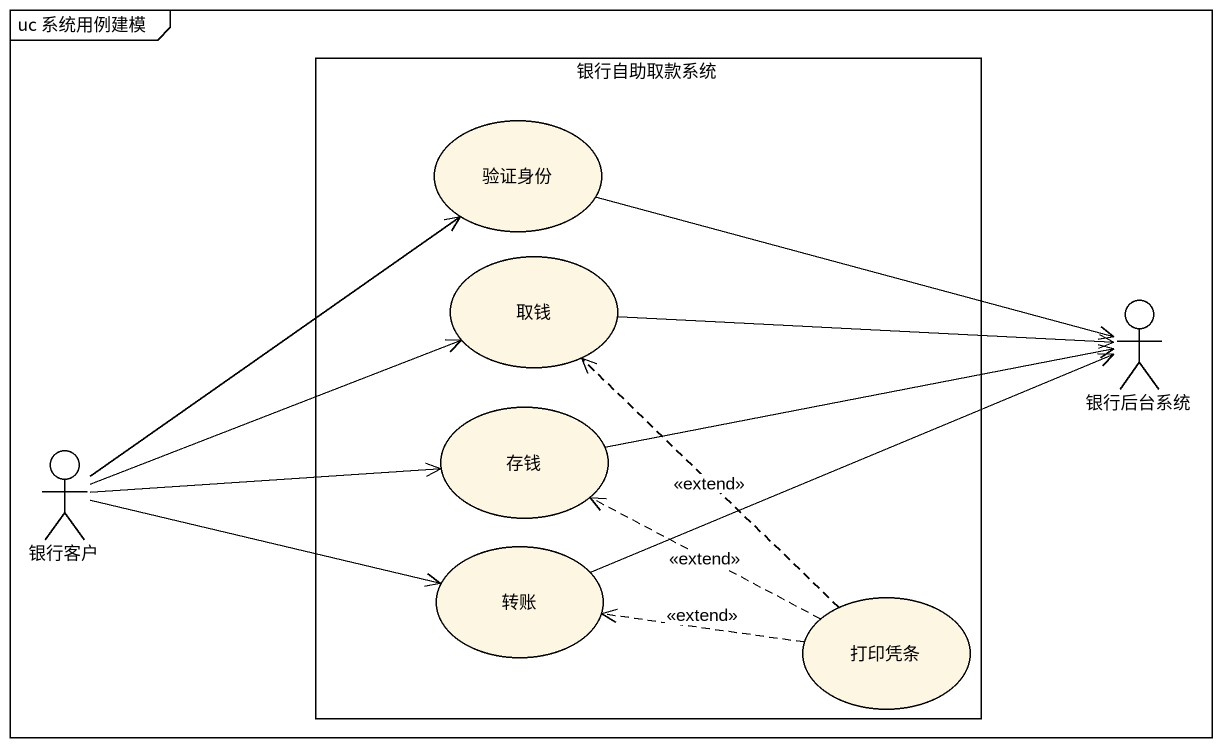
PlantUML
@startuml
mainframe uc 系统用例建模
rectangle 银行自助取款系统 {
  usecase 验证身份
  usecase 取钱
  usecase 存钱
  usecase 转账
  usecase 打印凭条
}
actor 银行后台系统
actor 银行客户
验证身份 -right-> 银行后台系统
取钱 -right-> 银行后台系统
银行客户 -up-> 验证身份
银行客户 -right-> 取钱
银行客户 -right-> 存钱
银行客户 -right-> 转账
存钱 -right-> 银行后台系统
转账 -right-> 银行后台系统
打印凭条 .up.> 取钱 : <<extend>>
打印凭条 .left.> 存钱 : <<extend>>
打印凭条 .left.> 转账 : <<extend>>
@enduml
